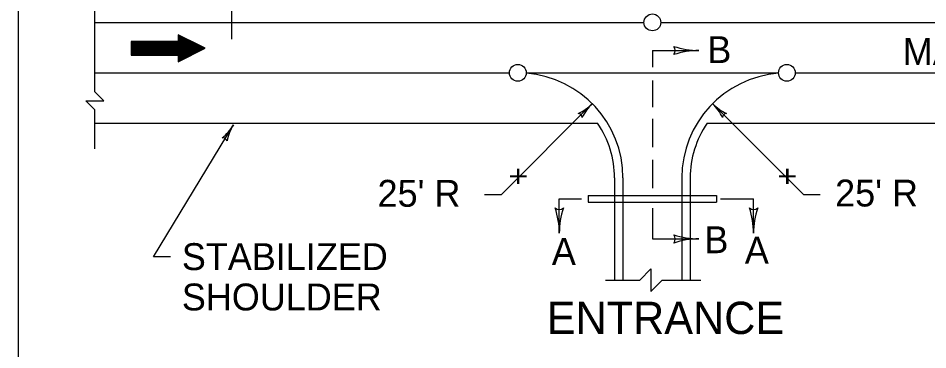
# Model space of a CAD drawing. Extents: x 997.6 to 1037.5, y 998.9 to 1023.
# Drawn here: x 1007 to 1013.76, y 1014.78 to 1017.24 of the extents above; entities that cross this region are included whole.
import ezdxf

# ---------------------------------------------------------------- set-up
doc = ezdxf.new("R2010")
doc.units = 0
for name, color, linetype in [('Level 1', 7, 'Continuous'), ('Level 10', 7, 'Continuous'), ('Level 11', 7, 'Continuous')]:
    doc.layers.add(name, color=color, linetype=linetype)

msp = doc.modelspace()

# ---------------------------------------------------------------- linework, layer by layer
at = {"layer": 'Level 1'}
for p, q in [((1008.5892, 1017.2099), (1008.5892, 1017.3349)), ((1007.5707, 1017.2099), (1011.6517, 1017.2099)), ((1008.5892, 1017.0849), (1008.5892, 1017.2099)), ((1011.7767, 1017.2099), (1019.0253, 1017.2099)), ((1011.7142, 1017.001), (1012.0602, 1017.001)), ((1011.7142, 1017.001), (1011.7142, 1016.877)), ((1007.5707, 1016.8349), (1010.6517, 1016.8349)), ((1010.7767, 1016.8349), (1012.6517, 1016.8349)), ((1012.7767, 1016.8349), (1019.0253, 1016.8349)), ((1011.7142, 1016.7779), (1011.7142, 1016.5796)), ((1010.5915, 1015.931), (1011.2666, 1016.6061)), ((1012.1618, 1016.6061), (1012.837, 1015.931)), ((1011.7142, 1016.4929), (1011.7142, 1016.2821)), ((1007.5707, 1016.4599), (1011.3072, 1016.4599)), ((1008.0065, 1015.4681), (1008.5997, 1016.4476)), ((1012.1213, 1016.4599), (1019.0253, 1016.4599)), ((1011.7142, 1016.1892), (1011.7142, 1015.9784)), ((1011.433, 1016.0537), (1011.433, 1015.2936)), ((1011.4955, 1016.0537), (1011.4955, 1015.2936)), ((1011.933, 1016.0537), (1011.933, 1015.2936)), ((1011.9955, 1016.0537), (1011.9955, 1015.2936)), ((1010.4665, 1015.931), (1010.5915, 1015.931)), ((1011.2377, 1015.9232), (1012.1908, 1015.9232)), ((1011.2377, 1015.9232), (1011.2377, 1015.8724)), ((1012.1908, 1015.9232), (1012.1908, 1015.8724)), ((1012.837, 1015.931), (1012.962, 1015.931)), ((1011.0222, 1015.6434), (1011.0222, 1015.8978)), ((1011.0222, 1015.8978), (1011.1865, 1015.8978)), ((1011.2377, 1015.8724), (1012.1908, 1015.8724)), ((1012.2214, 1015.8978), (1012.4661, 1015.8978)), ((1012.4661, 1015.6434), (1012.4661, 1015.8978)), ((1011.7142, 1015.8298), (1011.7142, 1015.6004)), ((1011.7142, 1015.6004), (1012.0602, 1015.6004)), ((1008.1315, 1015.4681), (1008.0065, 1015.4681))]:
    msp.add_line(p, q, dxfattribs=at)
for points in [[(1007.5707, 1016.2692), (1007.5707, 1016.5599), (1007.504, 1016.6266), (1007.6374, 1016.6266), (1007.5707, 1016.6933), (1007.5707, 1017.6266)], [(1008.1895, 1017.117), (1008.1893, 1017.117)], [(1008.1995, 1017.112), (1008.1893, 1017.112)], [(1008.2095, 1017.107), (1008.1893, 1017.107)], [(1008.2195, 1017.102), (1008.1893, 1017.102)], [(1008.2295, 1017.097), (1008.1893, 1017.097)], [(1008.2396, 1017.092), (1008.1893, 1017.092)], [(1008.2496, 1017.087), (1008.1893, 1017.087)], [(1008.2597, 1017.082), (1008.1893, 1017.082)], [(1008.2697, 1017.077), (1008.1893, 1017.077)], [(1008.2798, 1017.072), (1008.1893, 1017.072)], [(1008.2898, 1017.067), (1007.8393, 1017.067)], [(1008.2948, 1017.0645), (1007.8393, 1017.0645)], [(1008.3049, 1017.0595), (1007.8393, 1017.0595)], [(1008.3149, 1017.0545), (1007.8393, 1017.0545)], [(1008.325, 1017.0495), (1007.8393, 1017.0495)], [(1008.335, 1017.0445), (1007.8393, 1017.0445)], [(1008.345, 1017.0395), (1007.8393, 1017.0395)], [(1008.355, 1017.0345), (1007.8393, 1017.0345)], [(1008.365, 1017.0295), (1007.8393, 1017.0295)], [(1008.3751, 1017.0245), (1007.8393, 1017.0245)], [(1008.3751, 1017.0245), (1007.8393, 1017.0245)], [(1008.3851, 1017.0195), (1007.8393, 1017.0195)], [(1008.3835, 1017.0145), (1007.8393, 1017.0145)], [(1008.3735, 1017.0095), (1007.8393, 1017.0095)], [(1008.3635, 1017.0045), (1007.8393, 1017.0045)], [(1008.3535, 1016.9995), (1007.8393, 1016.9995)], [(1008.3435, 1016.9945), (1007.8393, 1016.9945)], [(1008.3336, 1016.9895), (1007.8393, 1016.9895)], [(1008.3236, 1016.9845), (1007.8393, 1016.9845)], [(1008.3137, 1016.9795), (1007.8393, 1016.9795)], [(1008.3037, 1016.9745), (1007.8393, 1016.9745)], [(1008.2938, 1016.9695), (1007.8393, 1016.9695)], [(1008.2838, 1016.9645), (1008.1893, 1016.9645)], [(1008.2739, 1016.9595), (1008.1893, 1016.9595)], [(1008.2739, 1016.9595), (1008.1893, 1016.9595)], [(1008.2639, 1016.9545), (1008.1893, 1016.9545)], [(1008.2539, 1016.9495), (1008.1893, 1016.9495)], [(1008.244, 1016.9445), (1008.1893, 1016.9445)], [(1008.234, 1016.9395), (1008.1893, 1016.9395)], [(1008.224, 1016.9345), (1008.1893, 1016.9345)], [(1008.214, 1016.9295), (1008.1893, 1016.9295)], [(1008.2041, 1016.9245), (1008.1893, 1016.9245)], [(1008.1941, 1016.9195), (1008.1893, 1016.9195)], [(1011.3645, 1015.2936), (1011.6205, 1015.2936), (1011.7038, 1015.3769), (1011.7038, 1015.2103), (1011.7871, 1015.2936), (1012.0741, 1015.2936)]]:
    msp.add_lwpolyline(points, dxfattribs=at)
msp.add_lwpolyline([(1008.3893, 1017.0174), (1008.1893, 1017.1171), (1008.1893, 1017.0671), (1007.8393, 1017.0671), (1007.8393, 1016.967), (1008.1893, 1016.967), (1008.1893, 1016.917)], close=True, dxfattribs=at)
for centre in [(1011.7142, 1017.2099), (1010.7142, 1016.8349), (1012.7142, 1016.8349)]:
    msp.add_circle(centre, 0.0625, dxfattribs=at)
for centre, radius, start, end in [((1011.8374, 1017.0011), 0.0469, 318.7746, 40.89129), ((1012.0602, 1017.587), 0.5859, 251.34716, 269.99389), ((1012.0602, 1016.4151), 0.5859, 90, 108.66878), ((1012.0602, 1016.4151), 0.5859, 89.98778, 90), ((1010.7142, 1016.0537), 0.7813, 0, 85.41755), ((1012.7142, 1016.0537), 0.7813, 94.58776, 180.00019), ((1010.9904, 1016.8823), 0.3906, 296.34716, 314.99389), ((1011.5428, 1016.3299), 0.3906, 135, 153.66878), ((1011.5428, 1016.3299), 0.3906, 134.98778, 135), ((1012.438, 1016.8823), 0.3906, 224.98778, 225), ((1012.438, 1016.8823), 0.3906, 225, 243.66878), ((1011.8856, 1016.3299), 0.3906, 26.34716, 44.99389), ((1011.1616, 1016.5011), 0.0312, 3.7746, 85.89129), ((1012.2668, 1016.501), 0.0312, 93.7746, 175.89129), ((1008.2656, 1016.6499), 0.3906, 310.14885, 328.79558), ((1008.9338, 1016.2453), 0.3906, 148.80169, 167.47048), ((1008.9338, 1016.2453), 0.3906, 148.78947, 148.80169), ((1010.7142, 1016.0537), 0.7188, 0, 34.41739), ((1012.7142, 1016.0537), 0.7188, 145.58261, 180), ((1008.5227, 1016.3206), 0.0312, 17.57629, 99.69299), ((1011.0223, 1015.8663), 0.0469, 228.7746, 310.89129), ((1010.4363, 1015.6434), 0.5859, 0, 18.66878), ((1011.6081, 1015.6434), 0.5859, 161.34716, 179.99389), ((1012.4662, 1015.8663), 0.0469, 228.7746, 310.89129), ((1011.8802, 1015.6434), 0.5859, 0, 18.66878), ((1013.0521, 1015.6434), 0.5859, 161.34716, 179.99389), ((1010.4363, 1015.6434), 0.5859, 359.98778, 0), ((1011.8374, 1015.6005), 0.0469, 318.7746, 40.89129), ((1012.0602, 1015.0145), 0.5859, 90, 108.66878), ((1012.0602, 1016.1864), 0.5859, 251.34716, 269.99389), ((1012.0602, 1015.0145), 0.5859, 89.98778, 90), ((1011.8802, 1015.6434), 0.5859, 359.98778, 0)]:
    msp.add_arc(centre, radius, start, end, dxfattribs=at)
at = {"layer": 'Level 10'}
msp.add_line((1007, 1021.5), (1007, 1000.5), dxfattribs=at)
at = {"layer": 'Level 11'}
msp.add_lwpolyline([(1007, 1000.5), (1035.5, 1000.5), (1035.5, 1021.5), (1007, 1021.5)], close=True, dxfattribs=at)

# ---------------------------------------------------------------- texts
at = {"layer": 'Level 1'}
for s, height, p in [('B', 0.2, (1012.1227, 1016.9072)), ('MAINLINE', 0.2, (1013.5756, 1016.8931)), ("25' R", 0.2, (1009.6715, 1015.8392)), ("25' R", 0.2, (1013.0727, 1015.8414)), ('B', 0.2, (1012.101, 1015.4943)), ('A', 0.2, (1010.9669, 1015.4075)), ('A', 0.2, (1012.4015, 1015.4168)), ('STABILIZED', 0.2, (1008.2165, 1015.3686)), ('SHOULDER', 0.2, (1008.2165, 1015.0686)), ('ENTRANCE', 0.24, (1010.9287, 1014.8934))]:
    msp.add_text(s, height=height, dxfattribs=at).set_placement(p)
for p in [(1010.8017, 1015.9972), (1012.8017, 1015.9972)]:
    msp.add_text('+', height=0.175, rotation=90, dxfattribs=at).set_placement(p)

doc.saveas('drawing.dxf')
